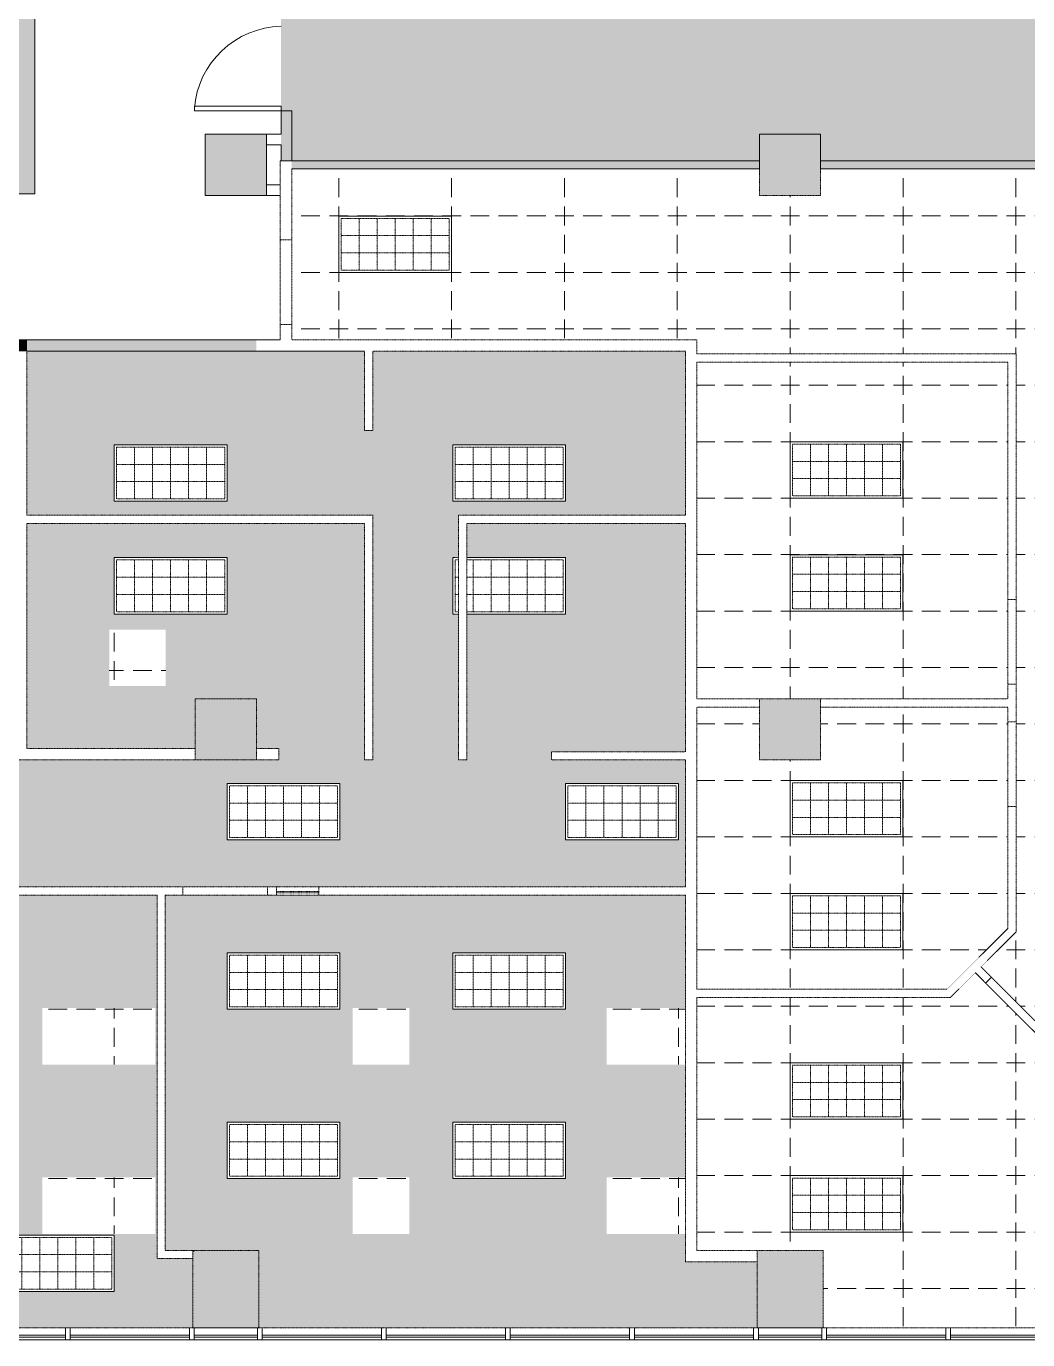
# Model space of a CAD drawing. Header units: inches. Extents: x 81 to 3169, y -541 to 533.
# Drawn here: x 1736 to 2162, y -541 to 17 of the extents above; entities that cross this region are included whole.
import ezdxf

# ---------------------------------------------------------------- set-up
doc = ezdxf.new("R2010")
doc.units = ezdxf.units.IN
doc.header["$MEASUREMENT"] = 0
for name, pattern in [('Demolished', [0.1875, 0.125, -0.0625]), ('Demolished 3_128_', [0.046875, 0.023437, -0.023437]), ('Hidden 1_16_', [0.09375, 0.0625, -0.03125])]:
    doc.linetypes.add(name, pattern=pattern)
for name, color, linetype, lineweight in [('A-CLNG', 13, 'Demolished', 9), ('A-CLNG-PATT', 13, 'Demolished', 9), ('A-DETL-GENF', 92, 'Continuous', 9), ('A-GLAZ', 151, 'Demolished', 9), ('A-GLAZ-EXST', 7, 'Continuous', 9), ('A-WALL-PATT', 111, 'Continuous', 13), ('Bb-col', 7, 'Continuous', 9), ('Bb-cor', 7, 'Continuous', 9), ('Bb-dmiz', 7, 'Continuous', 9), ('CAD background - for revit_dwg _2_', 8, 'Continuous', 9), ('E-LITE-EQPM', 33, 'Demolished', 9), ('I-WALL', 2, 'Continuous', 13), ('Mullion', 7, 'Continuous', 9)]:
    doc.layers.add(name, color=color, linetype=linetype, lineweight=lineweight)
pattern_1 = [(0, (1484.95, -280.513), (48, -24), [4, -4, 8, -4, -40]), (0, (1484.95, -280.513), (48, -24), [-20, 8, -4, 8, -4, -16]), (0, (1484.95, -280.513), (48, -24), [-44, 8, -4, 4, 0]), (270, (1484.95, -280.513), (-48, -24), [4, -4, 8, -4, -4]), (270, (1484.95, -280.513), (-48, -24), [-20, 4, 0])]
pattern_2 = [(0, (2204.45, -303.263), (48, -24), [4, -4, 8, -4, -40]), (0, (2204.45, -303.263), (48, -24), [-20, 8, -4, 8, -4, -16]), (0, (2204.45, -303.263), (48, -24), [-44, 8, -4, 4, 0]), (270, (2204.45, -303.263), (-48, -24), [4, -4, 8, -4, -4]), (270, (2204.45, -303.263), (-48, -24), [-20, 4, 0])]

# ---------------------------------------------------------------- blocks, each defined once
blk = doc.blocks.new('CAD background - for revit_dwg _2_-1679633-Reflected Ceiling Demolition Plan')
at = {"lineweight": 9}
h = blk.add_hatch(color=256, dxfattribs=at)
h.paths.add_polyline_path([(1473.5, 5), (1473.5, 38), (1445.5, 38), (1445.5, 5)], flags=0)
h.paths.add_polyline_path([(2194, 5), (2194, 33), (2166, 33), (2166, 5)], flags=0)
h.paths.add_polyline_path([(1953.5, 5), (1953.5, 38), (1925.5, 38), (1925.5, 5), (1945.81, 5)], flags=0)
h.paths.add_polyline_path([(245.5, 5), (273.5, 5), (273.5, 38), (245.5, 38)], flags=0)
h.paths.add_polyline_path([(485.5, 5), (513.5, 5), (513.5, 38), (485.5, 38)], flags=0)
h.paths.add_polyline_path([(1713.5, 5), (1713.5, 38), (1685.5, 38), (1685.5, 5), (1686.5, 5)], flags=0)
h.paths.add_polyline_path([(725.5, 5), (753.5, 5), (753.5, 38), (725.5, 38), (725.5, 20.5)], flags=0)
h.paths.add_polyline_path([(1233.5, 5), (1233.5, 38), (1205.5, 38), (1205.5, 5), (1209, 5)], flags=0)
h.paths.add_polyline_path([(993.5, 5), (993.5, 38), (965.5, 38), (965.5, 5), (979, 5)], flags=0)
h.paths.add_polyline_path([(740, 245), (755, 245), (755, 275.5), (726.5, 275.5), (726.5, 245), (730, 245)], flags=0)
h.paths.add_polyline_path([(2164, 245.5), (2194, 245.5), (2194, 273.5), (2161, 273.5), (2161, 245.5)], flags=0)
h.paths.add_polyline_path([(5, 245.5), (38, 245.5), (38, 273.5), (5, 273.5), (5, 246.5)], flags=0)
h.paths.add_polyline_path([(1945.81, 246.5), (1952.5, 246.5), (1952.5, 272.5), (1891.5, 272.5), (1891.5, 246.5), (1939.5, 246.5)], flags=0)
h.paths.add_polyline_path([(512.5, 246.5), (512.5, 272.5), (486.5, 272.5), (486.5, 246.5), (490.58, 246.5)], flags=0)
h.paths.add_polyline_path([(1446.5, 246.5), (1472.5, 246.5), (1472.5, 272.5), (1446.5, 272.5), (1446.5, 251.38)], flags=0)
h.paths.add_polyline_path([(1232.5, 246.5), (1232.5, 272.25), (1208.75, 272.25), (1208.75, 246.5), (1220, 246.5)], flags=0)
h.paths.add_polyline_path([(1699.5, 246.5), (1712.5, 246.5), (1712.5, 272.5), (1686.5, 272.5), (1686.5, 246.5)], flags=0)
h.paths.add_polyline_path([(1022, 250), (1022, 272.5), (970, 272.5), (970, 250), (1019.75, 250)], flags=0)
h.paths.add_polyline_path([(2194, 485.5), (2194, 513.5), (2161, 513.5), (2161, 485.5), (2164, 485.5)], flags=0)
h.paths.add_polyline_path([(38, 485.5), (38, 513.5), (5, 513.5), (5, 485.5)], flags=0)
h.paths.add_polyline_path([(1450.77, 486.5), (1476.77, 486.5), (1476.77, 512.5), (1450.77, 512.5), (1450.77, 509.99)], flags=0)
h.paths.add_polyline_path([(1952.5, 486.5), (1952.5, 512.5), (1926.5, 512.5), (1926.5, 486.5), (1945.81, 486.5)], flags=0)
h.paths.add_polyline_path([(1712.5, 486.5), (1712.5, 512.5), (1686.5, 512.5), (1686.5, 486.5), (1699.5, 486.5)], flags=0)
h.paths.add_polyline_path([(730, 486.5), (752.5, 486.5), (752.5, 512.5), (726.5, 512.5), (726.5, 486.5)], flags=0)
h.paths.add_polyline_path([(272.5, 486.5), (272.5, 512.5), (246.5, 512.5), (246.5, 486.5)], flags=0)
h.paths.add_polyline_path([(512.5, 486.5), (512.5, 512.5), (486.5, 512.5), (486.5, 486.5)], flags=0)
h.paths.add_polyline_path([(2161, 725.5), (2194, 725.5), (2194, 753.5), (2161, 753.5), (2161, 726.5)], flags=0)
h.paths.add_polyline_path([(5, 725.5), (38, 725.5), (38, 753.5), (5, 753.5)], flags=0)
h.paths.add_polyline_path([(726.5, 726.5), (752.5, 726.5), (752.5, 752.5), (726.5, 752.5)], flags=0)
h.paths.add_polyline_path([(1466.29, 726.5), (1476.77, 726.5), (1476.77, 752.5), (1450.77, 752.5), (1450.77, 726.5)], flags=0)
h.paths.add_polyline_path([(512.5, 726.5), (512.5, 752.5), (486.5, 752.5), (486.5, 726.5)], flags=0)
h.paths.add_polyline_path([(1926.5, 726.5), (1952.5, 726.5), (1952.5, 752.5), (1926.5, 752.5)], flags=0)
h.paths.add_polyline_path([(1712.5, 726.5), (1712.5, 752.5), (1686.5, 752.5), (1686.5, 726.5)], flags=0)
h.paths.add_polyline_path([(246.5, 726.5), (272.5, 726.5), (272.5, 752.5), (246.5, 752.5)], flags=0)
h.paths.add_polyline_path([(5, 965.5), (38, 965.5), (38, 993.5), (5, 993.5)], flags=0)
h.paths.add_polyline_path([(2194, 965.5), (2194, 993.5), (2161, 993.5), (2161, 965.5)], flags=0)
h.paths.add_polyline_path([(752.5, 966.5), (752.5, 992.5), (728.81, 992.5), (728.81, 966.5)], flags=0)
h.paths.add_polyline_path([(1206.5, 966.5), (1232.5, 966.5), (1232.5, 992.5), (1206.5, 992.5), (1206.5, 977.34)], flags=0)
h.paths.add_polyline_path([(272.5, 966.5), (272.5, 992.5), (246.5, 992.5), (246.5, 966.5)], flags=0)
h.paths.add_polyline_path([(1926.5, 966.5), (1952.5, 966.5), (1952.5, 992.5), (1926.5, 992.5), (1926.5, 988)], flags=0)
h.paths.add_polyline_path([(1446.5, 966.5), (1472.5, 966.5), (1472.5, 992.5), (1446.5, 992.5), (1446.5, 981.01)], flags=0)
h.paths.add_polyline_path([(1686.5, 966.5), (1712.5, 966.5), (1712.5, 992.5), (1686.5, 992.5), (1686.5, 988)], flags=0)
h.paths.add_polyline_path([(992.5, 966.5), (992.5, 992.5), (966.5, 992.5), (966.5, 966.5)], flags=0)
h.paths.add_polyline_path([(512.5, 966.5), (512.5, 992.5), (486.5, 992.5), (486.5, 966.5)], flags=0)
at = {"layer": 'A-GLAZ-EXST'}
for p, q in [((1340.5, 1.87), (1391.25, 1.87)), ((1340.5, 1.12), (1391.25, 1.12)), ((1393.25, 1.87), (1444, 1.87)), ((1393.25, 1.12), (1444, 1.12)), ((1446, 1.87), (1473, 1.87)), ((1446, 1.12), (1473, 1.12)), ((1475, 1.87), (1525.75, 1.87)), ((1475, 1.12), (1525.75, 1.12)), ((1527.75, 1.87), (1578.5, 1.87)), ((1527.75, 1.12), (1578.5, 1.12)), ((1580.5, 1.87), (1631.25, 1.87)), ((1580.5, 1.12), (1631.25, 1.12)), ((1633.25, 1.87), (1684, 1.87)), ((1633.25, 1.12), (1684, 1.12)), ((1686, 1.87), (1713, 1.87)), ((1686, 1.12), (1713, 1.12)), ((1715, 1.87), (1765.75, 1.87)), ((1715, 1.12), (1765.75, 1.12)), ((1767.75, 1.87), (1818.5, 1.87)), ((1767.75, 1.12), (1818.5, 1.12))]:
    blk.add_line(p, q, dxfattribs=at)
at = {"layer": 'Bb-col'}
for p, q in [((1445.5, 37.31), (1446.19, 38)), ((1473.5, 5), (1445.5, 5)), ((1713.5, 5), (1685.5, 5))]:
    blk.add_line(p, q, dxfattribs=at)
at = {"layer": 'Bb-col', "flags": 128}
blk.add_lwpolyline([(1476.77, 486.5), (1476.77, 512.5), (1450.77, 512.5), (1450.77, 486.5)], close=True, dxfattribs=at)
blk.add_lwpolyline([(1712.5, 501.25), (1712.5, 512.5), (1686.5, 512.5), (1686.5, 501.25)], dxfattribs=at)
at = {"layer": 'Bb-cor'}
for p, q in [((1473.5, 5), (1445.5, 5)), ((1713.5, 5), (1685.5, 5))]:
    blk.add_line(p, q, dxfattribs=at)
at = {"layer": 'Bb-cor', "flags": 128}
for points in [[(0, 1074.29), (0, 0), (2199, 0), (2199, 1074.29)], [(1272.34, 884.12), (1272.34, 895.12), (1378.27, 895.12), (1378.27, 487.12), (1253.34, 487.12), (1253.34, 499.12), (1280.34, 499.12), (1280.34, 491.12), (1311.34, 491.12)]]:
    blk.add_lwpolyline(points, dxfattribs=at)
at = {"layer": 'Bb-dmiz'}
for p, q in [((1472.5, 486.5), (1482.62, 486.5)), ((1476.77, 491), (1482.62, 491))]:
    blk.add_line(p, q, dxfattribs=at)
at = {"layer": 'Bb-dmiz', "flags": 128}
for points in [[(1487.5, 501.25), (1487.5, 522.42), (1483, 522.42), (1446.12, 522.42), (1446.12, 524.42), (1483, 524.42), (1483, 522.42), (1483, 512.5), (1472.5, 512.5)], [(1483, 501.25), (1483, 508), (1476.77, 508)]]:
    blk.add_lwpolyline(points, dxfattribs=at)
at = {"layer": 'Bb-dmiz'}
blk.add_arc((1483.92, 520.52), 37.91, 91.3941, 175.6172, dxfattribs=at)
at = {"layer": 'Mullion'}
for p, q in [((1391.25, 0), (1391.25, 5)), ((1393.25, 0), (1393.25, 5)), ((1444, 0), (1444, 5)), ((1446, 0), (1446, 5)), ((1473, 0), (1473, 5)), ((1475, 0), (1475, 5)), ((1525.75, 0), (1525.75, 5)), ((1527.75, 0), (1527.75, 5)), ((1578.5, 0), (1578.5, 5)), ((1578.5, 5), (1578.5, 0)), ((1580.5, 0), (1580.5, 5)), ((1580.5, 5), (1580.5, 0)), ((1631.25, 0), (1631.25, 5)), ((1633.25, 0), (1633.25, 5)), ((1684, 0), (1684, 5)), ((1686, 0), (1686, 5)), ((1713, 0), (1713, 5)), ((1715, 0), (1715, 5)), ((1765.75, 0), (1765.75, 5)), ((1767.75, 0), (1767.75, 5))]:
    blk.add_line(p, q, dxfattribs=at)
blk = doc.blocks.new('Fixed Glass - Adjustable Sill - Instance-1572744-Reflected Ceiling Demolition Plan')
at = {"layer": 'A-GLAZ', "color": 250, "linetype": 'Hidden 1_16_', "lineweight": 20}
for p, q in [((-10.5, 1.75), (-9.75, 1.75)), ((7.5, 1.75), (6.75, 1.75))]:
    blk.add_line(p, q, dxfattribs=at)
at = {"layer": 'A-GLAZ', "color": 7, "linetype": 'Demolished 3_128_'}
for p, q in [((-10.5, -0.25), (-10.5, -0.75)), ((-10.5, -0.25), (7.5, -0.25)), ((-10.5, -0.75), (7.5, -0.75)), ((7.5, -0.25), (7.5, -0.75))]:
    blk.add_line(p, q, dxfattribs=at)
blk = doc.blocks.new('Rectangular Ceiling Light - Recessed - New 2_x4_ - PARABOLIC-V2-Reflected Ceiling Demolition Plan')
at = {"layer": 'E-LITE-EQPM', "color": 7, "linetype": 'Demolished 3_128_'}
for p, q in [((-24.74, -14.34), (-24.74, 9.66)), ((-24.74, 9.66), (23.26, 9.66)), ((-23.74, -13.34), (-23.74, 8.66)), ((-23.74, 8.66), (22.26, 8.66)), ((-16.07, 8.66), (-16.07, -13.34)), ((-8.4, 8.66), (-8.4, -13.34)), ((-0.74, 8.66), (-0.74, -13.34)), ((6.93, 8.66), (6.93, -13.34)), ((14.6, 8.66), (14.6, -13.34)), ((22.26, 8.66), (22.26, -13.34)), ((23.26, 9.66), (23.26, -14.34)), ((-23.74, 1.33), (22.26, 1.33)), ((-23.74, -6.01), (22.26, -6.01)), ((23.26, -14.34), (-24.74, -14.34)), ((22.26, -13.34), (-23.74, -13.34))]:
    blk.add_line(p, q, dxfattribs=at)
blk = doc.blocks.new('Rectangular Ceiling Light - Recessed - New 2_x4_ - PARABOLIC-V3-Reflected Ceiling Demolition Plan')
at = {"layer": 'E-LITE-EQPM', "color": 7, "linetype": 'Demolished 3_128_'}
for p, q in [((-24.74, -14.34), (-24.74, 9.66)), ((-24.74, 9.66), (-22.24, 9.66)), ((-23.74, -13.34), (-23.74, 8.66)), ((-23.74, 8.66), (-22.24, 8.66)), ((-18.74, 9.66), (23.26, 9.66)), ((-18.74, 8.66), (22.26, 8.66)), ((-16.07, 8.66), (-16.07, -13.34)), ((-8.4, 8.66), (-8.4, -13.34)), ((-0.74, 8.66), (-0.74, -13.34)), ((6.93, 8.66), (6.93, -13.34)), ((14.6, 8.66), (14.6, -13.34)), ((22.26, 8.66), (22.26, -13.34)), ((23.26, 9.66), (23.26, -14.34)), ((-23.74, 1.33), (-22.24, 1.33)), ((-18.74, 1.33), (22.26, 1.33)), ((-23.74, -6.01), (-22.24, -6.01)), ((-18.74, -6.01), (22.26, -6.01)), ((-22.24, -14.34), (-24.74, -14.34)), ((-22.24, -13.34), (-23.74, -13.34)), ((22.26, -13.34), (-18.74, -13.34)), ((23.26, -14.34), (-18.74, -14.34))]:
    blk.add_line(p, q, dxfattribs=at)

msp = doc.modelspace()

# ---------------------------------------------------------------- hatches: boundary and pattern name
at = {"layer": 'A-CLNG-PATT', "linetype": 'Demolished 3_128_', "lineweight": 13}
h = msp.add_hatch(dxfattribs=at)
h.set_pattern_fill('FP_2', color=253, style=0, pattern_type=2)
h.set_pattern_definition(pattern_2)
h.paths.add_polyline_path([(2348.45, -536.01), (2418.7, -536.01), (2418.7, -521.01), (2395.45, -521.01), (2395.45, -388.51), (2289.95, -388.51), (2289.95, -503.01), (2314.45, -503.01), (2314.45, -536.01)], flags=0)
h.paths.add_polyline_path([(2164.59, -536.01), (2178.7, -536.01), (2178.7, -424.46), (2139.21, -384.97), (2128.67, -395.51), (2020.82, -395.51), (2020.82, -503.01), (2074.45, -503.01), (2074.45, -536.01)], flags=0)
h.paths.add_polyline_path([(2526.95, -536.01), (2526.95, -508.01), (2554.95, -508.01), (2554.95, -295.51), (2521.95, -295.51), (2521.95, -283.23), (2398.95, -283.23), (2398.95, -517.51), (2422.2, -517.51), (2422.2, -536.01), (2492.45, -536.01)], flags=0)
h.paths.add_polyline_path([(2182.2, -536.01), (2286.45, -536.01), (2286.45, -388.51), (2219.59, -388.51), (2182.2, -425.91), (2182.2, -503.01)], flags=0)
h.paths.add_polyline_path([(2114.39, -496.01), (2114.39, -472.01), (2138.39, -472.01), (2138.39, -496.01)], flags=0)
h.paths.add_polyline_path([(2300.45, -495.26), (2300.45, -471.26), (2348.45, -471.26), (2348.45, -495.26), (2306.76, -495.26)], flags=0)
h.paths.add_polyline_path([(2252.45, -495.26), (2204.45, -495.26), (2204.45, -471.26), (2252.45, -471.26), (2252.45, -472.01)], flags=0)
h.paths.add_polyline_path([(2108.45, -495.26), (2060.45, -495.26), (2060.45, -471.26), (2108.45, -471.26), (2108.45, -472.01)], flags=0)
h.paths.add_polyline_path([(2448.92, -471.26), (2444.45, -471.26), (2444.45, -447.26), (2492.45, -447.26), (2492.45, -471.26)], flags=0)
h.paths.add_polyline_path([(2348.45, -447.26), (2300.45, -447.26), (2300.45, -423.26), (2330.32, -423.26), (2330.32, -400.01), (2354.32, -400.01), (2354.32, -424.01), (2348.45, -424.01), (2348.45, -425.63)], flags=0)
h.paths.add_polyline_path([(2246.32, -447.26), (2204.45, -447.26), (2204.45, -423.26), (2222.32, -423.26), (2222.32, -400.01), (2246.32, -400.01), (2246.32, -423.26), (2252.45, -423.26), (2252.45, -447.26)], flags=0)
h.paths.add_polyline_path([(2108.45, -447.26), (2060.45, -447.26), (2060.45, -423.26), (2108.45, -423.26), (2108.45, -424.01)], flags=0)
h.paths.add_polyline_path([(2138.39, -424.01), (2114.39, -424.01), (2114.39, -400.01), (2138.39, -400.01), (2138.39, -423.26)], flags=0)
h.paths.add_polyline_path([(2181.17, -421.98), (2218.14, -385.01), (2395.45, -385.01), (2395.45, -43.26), (2313.45, -43.26), (2313.45, -54.51), (2287.45, -54.51), (2287.45, -43.26), (2073.45, -43.26), (2073.45, -54.51), (2047.45, -54.51), (2047.45, -43.26), (1848.45, -43.26), (1848.45, -115.89), (2020.82, -115.89), (2020.82, -121.89), (2156.57, -121.89), (2156.57, -367.61), (2141.69, -382.5), (2180.45, -421.26)], flags=0)
h.paths.add_polyline_path([(2492.45, -399.26), (2444.45, -399.26), (2444.45, -375.26), (2492.45, -375.26)], flags=0)
h.paths.add_polyline_path([(2127.22, -392.01), (2153.07, -366.16), (2153.07, -272.01), (2073.45, -272.01), (2073.45, -294.51), (2047.45, -294.51), (2047.45, -272.01), (2020.82, -272.01), (2020.82, -392.01), (2123.72, -392.01)], flags=0)
h.paths.add_polyline_path([(2252.45, -375.26), (2252.45, -351.26), (2300.45, -351.26), (2300.45, -375.26), (2256.82, -375.26)], flags=0)
h.paths.add_polyline_path([(2084.3, -375.26), (2060.45, -375.26), (2060.45, -351.26), (2108.45, -351.26), (2108.45, -375.26)], flags=0)
h.paths.add_polyline_path([(2204.45, -351.26), (2180.45, -351.26), (2180.45, -303.26), (2204.45, -303.26), (2204.45, -313.17)], flags=0)
h.paths.add_polyline_path([(2354.32, -337.89), (2353.7, -337.89), (2353.7, -327.26), (2348.45, -327.26), (2348.45, -279.26), (2372.45, -279.26), (2372.45, -313.89), (2377.7, -313.89), (2377.7, -337.89)], flags=0)
h.paths.add_polyline_path([(2300.45, -327.26), (2252.45, -327.26), (2252.45, -303.26), (2300.45, -303.26), (2300.45, -313.17)], flags=0)
h.paths.add_polyline_path([(2492.45, -327.26), (2444.45, -327.26), (2444.45, -303.26), (2492.45, -303.26), (2492.45, -313.17)], flags=0)
h.paths.add_polyline_path([(2060.45, -327.26), (2060.45, -303.26), (2108.45, -303.26), (2108.45, -327.26)], flags=0)
h.paths.add_polyline_path([(2300.45, -294.51), (2252.45, -294.51), (2252.45, -268.51), (2313.45, -268.51), (2313.45, -294.51), (2306.76, -294.51)], flags=0)
h.paths.add_polyline_path([(2468.92, -279.73), (2521.95, -279.73), (2521.95, -267.51), (2554.95, -267.51), (2554.95, -163.23), (2398.95, -163.23), (2398.95, -279.73), (2448.92, -279.73)], flags=0)
h.paths.add_polyline_path([(2047.45, -268.51), (2153.07, -268.51), (2153.07, -125.39), (2020.82, -125.39), (2020.82, -268.51), (2043.57, -268.51)], flags=0)
h.paths.add_polyline_path([(2448.92, -255.26), (2444.45, -255.26), (2444.45, -231.26), (2492.45, -231.26), (2492.45, -255.26)], flags=0)
h.paths.add_polyline_path([(2372.45, -231.26), (2348.45, -231.26), (2348.45, -183.26), (2372.45, -183.26)], flags=0)
h.paths.add_polyline_path([(2108.45, -231.26), (2060.45, -231.26), (2060.45, -207.26), (2108.45, -207.26), (2108.45, -226.26)], flags=0)
h.paths.add_polyline_path([(2204.45, -231.26), (2180.45, -231.26), (2180.45, -183.26), (2204.45, -183.26), (2204.45, -207.26)], flags=0)
h.paths.add_polyline_path([(2252.45, -207.26), (2252.45, -183.26), (2300.45, -183.26), (2300.45, -207.26), (2287.45, -207.26)], flags=0)
h.paths.add_polyline_path([(2492.45, -207.26), (2444.45, -207.26), (2444.45, -183.26), (2492.45, -183.26)], flags=0)
h.paths.add_polyline_path([(2108.45, -183.26), (2060.45, -183.26), (2060.45, -159.26), (2108.45, -159.26), (2108.45, -172.1)], flags=0)
h.paths.add_polyline_path([(2521.95, -77.5), (2524.95, -77.5), (2524.95, -125.5), (2500.95, -125.5), (2500.95, -77.5)], flags=0)
h.paths.add_polyline_path([(2428.95, -159.73), (2554.95, -159.73), (2554.95, -55.51), (2521.95, -55.51), (2521.95, -43.26), (2398.95, -43.26), (2398.95, -159.73), (2401.83, -159.73)], flags=0)
h.paths.add_polyline_path([(2448.92, -135.26), (2444.45, -135.26), (2444.45, -125.5), (2428.95, -125.5), (2428.95, -77.5), (2444.45, -77.5), (2444.45, -63.26), (2492.45, -63.26), (2492.45, -87.26), (2452.95, -87.26), (2452.95, -111.26), (2492.45, -111.26), (2492.45, -135.26)], flags=0)
h.paths.add_polyline_path([(1882.95, -87.26), (1868.45, -87.26), (1868.45, -63.26), (1916.45, -63.26), (1916.45, -87.26)], flags=0)
h = msp.add_hatch(dxfattribs=at)
h.set_pattern_fill('FP_1', color=253, style=0, pattern_type=2)
h.set_pattern_definition(pattern_1)
h.paths.add_polyline_path([(2046.45, -536.01), (2046.45, -507.89), (2015.95, -507.89), (2015.95, -496.01), (1982.39, -496.01), (1982.39, -472.01), (2015.95, -472.01), (2015.95, -424.01), (1982.39, -424.01), (1982.39, -400.01), (2015.95, -400.01), (2015.95, -352.01), (1794.7, -352.01), (1794.7, -503.01), (1834.45, -503.01), (1834.45, -536.01), (2022.43, -536.01)], flags=0)
h.paths.add_polyline_path([(1794.7, -536.01), (1806.45, -536.01), (1806.45, -506.51), (1791.2, -506.51), (1791.2, -352.01), (1569.95, -352.01), (1569.95, -503.01), (1594.45, -503.01), (1594.45, -536.01), (1791.2, -536.01)], flags=0)
h.paths.add_polyline_path([(1566.45, -536.01), (1566.45, -352.01), (1342.2, -352.01), (1342.2, -503.01), (1354.45, -503.01), (1354.45, -536.01), (1453.77, -536.01)], flags=0)
h.paths.add_polyline_path([(1027.28, -536.01), (1086.45, -536.01), (1086.45, -503.01), (1098.7, -503.01), (1098.7, -416.01), (982.2, -416.01), (982.2, -536.01), (1004.95, -536.01)], flags=0)
h.paths.add_polyline_path([(1326.45, -536.01), (1326.45, -503.01), (1338.7, -503.01), (1338.7, -416.01), (1296.82, -416.01), (1296.82, -424.01), (1272.82, -424.01), (1272.82, -416.01), (1224.82, -416.01), (1224.82, -424.01), (1222.2, -424.01), (1222.2, -472.01), (1224.82, -472.01), (1224.82, -496.01), (1222.2, -496.01), (1222.2, -536.01), (1311.61, -536.01)], flags=0)
h.paths.add_polyline_path([(1148.95, -536.01), (1218.7, -536.01), (1218.7, -496.01), (1200.82, -496.01), (1200.82, -472.01), (1218.7, -472.01), (1218.7, -424.01), (1200.82, -424.01), (1200.82, -416.01), (1102.2, -416.01), (1102.2, -503.01), (1114.45, -503.01), (1114.45, -536.01)], flags=0)
h.paths.add_polyline_path([(1244.95, -520.51), (1244.95, -496.51), (1292.95, -496.51), (1292.95, -520.51)], flags=0)
h.paths.add_polyline_path([(1148.95, -520.51), (1148.95, -496.51), (1196.95, -496.51), (1196.95, -520.51), (1169.44, -520.51)], flags=0)
h.paths.add_polyline_path([(1436.95, -520.51), (1388.95, -520.51), (1388.95, -496.51), (1436.95, -496.51), (1436.95, -503.01)], flags=0)
h.paths.add_polyline_path([(1484.95, -520.51), (1484.95, -496.51), (1532.95, -496.51), (1532.95, -520.51)], flags=0)
h.paths.add_polyline_path([(1676.95, -520.51), (1628.95, -520.51), (1628.95, -496.51), (1676.95, -496.51), (1676.95, -511.38)], flags=0)
h.paths.add_polyline_path([(1724.95, -520.51), (1724.95, -496.51), (1772.95, -496.51), (1772.95, -520.51), (1738.1, -520.51)], flags=0)
h.paths.add_polyline_path([(1027.28, -520.51), (1004.95, -520.51), (1004.95, -496.51), (1052.95, -496.51), (1052.95, -520.51)], flags=0)
h.paths.add_polyline_path([(1550.7, -496.01), (1502.7, -496.01), (1502.7, -472.01), (1550.7, -472.01)], flags=0)
h.paths.add_polyline_path([(1772.95, -496.01), (1742.45, -496.01), (1742.45, -472.01), (1790.45, -472.01), (1790.45, -496.01)], flags=0)
h.paths.add_polyline_path([(1272.82, -496.01), (1272.82, -472.51), (1244.95, -472.51), (1244.95, -448.51), (1292.95, -448.51), (1292.95, -472.01), (1296.82, -472.01), (1296.82, -496.01), (1292.95, -496.01)], flags=0)
h.paths.add_polyline_path([(1898.45, -496.01), (1874.45, -496.01), (1874.45, -472.01), (1898.45, -472.01), (1898.45, -472.51)], flags=0)
h.paths.add_polyline_path([(1637.42, -496.01), (1634.57, -496.01), (1634.57, -472.01), (1658.57, -472.01), (1658.57, -496.01)], flags=0)
h.paths.add_polyline_path([(1834.45, -472.51), (1820.95, -472.51), (1820.95, -448.51), (1868.95, -448.51), (1868.95, -472.51)], flags=0)
h.paths.add_polyline_path([(1944.75, -472.51), (1916.95, -472.51), (1916.95, -448.51), (1964.95, -448.51), (1964.95, -472.51)], flags=0)
h.paths.add_polyline_path([(1052.95, -472.51), (1004.95, -472.51), (1004.95, -448.51), (1052.95, -448.51), (1052.95, -454.25)], flags=0)
h.paths.add_polyline_path([(1169.44, -472.51), (1148.95, -472.51), (1148.95, -448.51), (1196.95, -448.51), (1196.95, -472.51)], flags=0)
h.paths.add_polyline_path([(1484.95, -424.51), (1388.95, -424.51), (1388.95, -400.51), (1484.95, -400.51), (1484.95, -424.01)], flags=0)
h.paths.add_polyline_path([(1724.95, -424.51), (1628.95, -424.51), (1628.95, -400.51), (1724.95, -400.51), (1724.95, -424.01)], flags=0)
h.paths.add_polyline_path([(1532.95, -424.01), (1502.7, -424.01), (1502.7, -400.01), (1550.7, -400.01), (1550.7, -424.01)], flags=0)
h.paths.add_polyline_path([(1790.45, -424.01), (1742.45, -424.01), (1742.45, -400.01), (1790.45, -400.01), (1790.45, -400.51)], flags=0)
h.paths.add_polyline_path([(1874.45, -424.01), (1874.45, -400.01), (1898.45, -400.01), (1898.45, -424.01), (1880.26, -424.01)], flags=0)
h.paths.add_polyline_path([(1338.7, -412.51), (1338.7, -348.51), (2015.95, -348.51), (2015.95, -294.51), (1958.95, -294.51), (1958.95, -291.01), (2015.95, -291.01), (2015.95, -194.01), (1922.95, -194.01), (1922.95, -208.51), (1964.95, -208.51), (1964.95, -232.51), (1922.95, -232.51), (1922.95, -294.51), (1919.45, -294.51), (1919.45, -232.51), (1916.95, -232.51), (1916.95, -208.51), (1919.45, -208.51), (1919.45, -190.51), (2015.95, -190.51), (2015.95, -120.76), (1882.95, -120.76), (1882.95, -154.51), (1879.45, -154.51), (1879.45, -120.76), (1735.82, -120.76), (1735.82, -190.51), (1882.95, -190.51), (1882.95, -294.51), (1879.45, -294.51), (1879.45, -194.01), (1735.82, -194.01), (1735.82, -289.64), (1807.45, -289.64), (1807.45, -268.51), (1833.45, -268.51), (1833.45, -289.64), (1842.95, -289.64), (1842.95, -294.51), (1730.95, -294.51), (1730.94, -156.76), (1705.39, -156.76), (1705.39, -172.39), (1681.39, -172.39), (1681.39, -156.76), (1671.95, -156.76), (1671.95, -294.51), (1228.95, -294.51), (1228.95, -153.26), (1155.2, -153.26), (1155.2, -117.26), (1090.95, -117.26), (1090.95, -265.51), (1115.95, -265.51), (1115.95, -296.01), (1090.95, -296.01), (1090.95, -361.01), (1221.45, -361.01), (1221.45, -364.51), (1087.45, -364.51), (1087.45, -234.76), (982.2, -234.76), (982.2, -412.51), (1200.82, -412.51), (1200.82, -400.51), (1196.95, -400.51), (1196.95, -376.51), (1244.95, -376.51), (1244.95, -400.51), (1224.82, -400.51), (1224.82, -412.51), (1272.82, -412.51), (1272.82, -400.01), (1296.82, -400.01), (1296.82, -412.51), (1332.45, -412.51)], flags=0)
h.paths.add_polyline_path([(1964.95, -400.51), (1916.95, -400.51), (1916.95, -376.51), (1964.95, -376.51), (1964.95, -400.01)], flags=0)
h.paths.add_polyline_path([(1860.01, -400.51), (1820.95, -400.51), (1820.95, -376.51), (1868.95, -376.51), (1868.95, -400.51)], flags=0)
h.paths.add_polyline_path([(1090.95, -400.51), (1052.95, -400.51), (1052.95, -376.51), (1100.95, -376.51), (1100.95, -400.51), (1098.36, -400.51)], flags=0)
h.paths.add_polyline_path([(1027.28, -376.51), (1004.95, -376.51), (1004.95, -328.51), (1023.32, -328.51), (1023.32, -307.64), (1047.32, -307.64), (1047.32, -331.64), (1028.95, -331.64), (1028.95, -376.51)], flags=0)
h.paths.add_polyline_path([(1244.95, -328.51), (1244.95, -304.51), (1292.95, -304.51), (1292.95, -328.51)], flags=0)
h.paths.add_polyline_path([(1388.95, -328.51), (1388.95, -304.51), (1436.95, -304.51), (1436.95, -328.51)], flags=0)
h.paths.add_polyline_path([(1566.45, -328.51), (1532.95, -328.51), (1532.95, -304.51), (1580.95, -304.51), (1580.95, -328.51), (1569.95, -328.51)], flags=0)
h.paths.add_polyline_path([(1842.01, -328.51), (1820.95, -328.51), (1820.95, -304.51), (1868.95, -304.51), (1868.95, -328.51), (1860.01, -328.51)], flags=0)
h.paths.add_polyline_path([(1676.95, -328.51), (1676.95, -304.51), (1724.95, -304.51), (1724.95, -328.51)], flags=0)
h.paths.add_polyline_path([(2012.95, -328.51), (1964.95, -328.51), (1964.95, -304.51), (2012.95, -304.51), (2012.95, -313.17)], flags=0)
h.paths.add_polyline_path([(1004.95, -304.51), (1004.95, -256.51), (1028.95, -256.51), (1028.95, -259.64), (1047.32, -259.64), (1047.32, -283.64), (1028.95, -283.64), (1028.95, -304.51), (1023.32, -304.51)], flags=0)
h.paths.add_polyline_path([(1307.2, -291.01), (1327.45, -291.01), (1327.45, -268.01), (1232.45, -268.01), (1232.45, -291.01), (1292.95, -291.01)], flags=0)
h.paths.add_polyline_path([(1436.45, -291.01), (1436.45, -120.76), (1256.01, -120.76), (1256.01, -121.45), (1232.45, -121.45), (1232.45, -264.51), (1386.45, -264.51), (1386.45, -291.01), (1416.7, -291.01)], flags=0)
h.paths.add_polyline_path([(1532.95, -291.01), (1566.2, -291.01), (1566.2, -265.26), (1596.95, -265.26), (1596.95, -291.01), (1667.07, -291.01), (1667.07, -120.76), (1439.95, -120.76), (1439.95, -291.01), (1524.85, -291.01)], flags=0)
h.paths.add_polyline_path([(1382.95, -268.51), (1382.95, -268.01), (1330.95, -268.01), (1330.95, -268.51), (1382.45, -268.51)], flags=0)
h.paths.add_polyline_path([(1770.89, -263.15), (1770.89, -239.15), (1794.89, -239.15), (1794.89, -263.15)], flags=0)
h.paths.add_polyline_path([(1772.95, -232.51), (1772.95, -208.51), (1820.95, -208.51), (1820.95, -232.51), (1792.04, -232.51)], flags=0)
h.paths.add_polyline_path([(1532.95, -232.51), (1484.95, -232.51), (1484.95, -208.51), (1532.95, -208.51)], flags=0)
h.paths.add_polyline_path([(1628.95, -232.51), (1580.95, -232.51), (1580.95, -208.51), (1628.95, -208.51)], flags=0)
h.paths.add_polyline_path([(1676.95, -232.51), (1676.95, -208.51), (1724.95, -208.51), (1724.95, -232.51)], flags=0)
h.paths.add_polyline_path([(1388.95, -208.51), (1292.95, -208.51), (1292.95, -184.51), (1388.95, -184.51)], flags=0)
h.paths.add_polyline_path([(1916.95, -184.51), (1916.95, -160.51), (1964.95, -160.51), (1964.95, -184.51), (1919.45, -184.51)], flags=0)
h.paths.add_polyline_path([(1820.95, -184.51), (1772.95, -184.51), (1772.95, -160.51), (1820.95, -160.51), (1820.95, -172.1)], flags=0)
h.paths.add_polyline_path([(1628.95, -184.51), (1580.95, -184.51), (1580.95, -160.51), (1628.95, -160.51), (1628.95, -172.39)], flags=0)
h.paths.add_polyline_path([(1532.95, -184.51), (1484.95, -184.51), (1484.95, -160.51), (1532.95, -160.51), (1532.95, -172.1)], flags=0)
h.paths.add_polyline_path([(1130.95, -113.76), (1146.7, -113.76), (1146.7, -54.51), (1090.95, -54.51), (1090.95, -113.76), (1115.95, -113.76)], flags=0)
h = msp.add_hatch(dxfattribs=at)
h.set_pattern_fill('FP_1', color=253, style=0, pattern_type=2)
h.set_pattern_definition(pattern_1)
h.paths.add_polyline_path([(1772.95, -263.15), (1794.89, -263.15), (1794.89, -239.15), (1770.89, -239.15), (1770.89, -263.15)], flags=0)
h = msp.add_hatch(dxfattribs=at)
h.set_pattern_fill('FP_1', color=253, style=0, pattern_type=2)
h.set_pattern_definition(pattern_1)
h.paths.add_polyline_path([(1790.45, -424.01), (1790.45, -400.01), (1742.45, -400.01), (1742.45, -424.01), (1759.3, -424.01)], flags=0)
h = msp.add_hatch(dxfattribs=at)
h.set_pattern_fill('FP_1', color=253, style=0, pattern_type=2)
h.set_pattern_definition(pattern_1)
h.paths.add_polyline_path([(1898.45, -424.01), (1898.45, -400.01), (1874.45, -400.01), (1874.45, -424.01), (1880.26, -424.01)], flags=0)
h = msp.add_hatch(dxfattribs=at)
h.set_pattern_fill('FP_1', color=253, style=0, pattern_type=2)
h.set_pattern_definition(pattern_1)
h.paths.add_polyline_path([(2015.95, -424.01), (2015.95, -400.01), (1982.39, -400.01), (1982.39, -424.01)], flags=0)
h = msp.add_hatch(dxfattribs=at)
h.set_pattern_fill('FP_2', color=253, style=0, pattern_type=2)
h.set_pattern_definition(pattern_2)
h.paths.add_polyline_path([(2138.39, -424.01), (2138.39, -400.01), (2114.39, -400.01), (2114.39, -424.01), (2127.22, -424.01)], flags=0)
h = msp.add_hatch(dxfattribs=at)
h.set_pattern_fill('FP_1', color=253, style=0, pattern_type=2)
h.set_pattern_definition(pattern_1)
h.paths.add_polyline_path([(1790.45, -496.01), (1790.45, -472.01), (1742.45, -472.01), (1742.45, -496.01)], flags=0)
h = msp.add_hatch(dxfattribs=at)
h.set_pattern_fill('FP_1', color=253, style=0, pattern_type=2)
h.set_pattern_definition(pattern_1)
h.paths.add_polyline_path([(1874.45, -496.01), (1898.45, -496.01), (1898.45, -472.01), (1874.45, -472.01), (1874.45, -472.51)], flags=0)
h = msp.add_hatch(dxfattribs=at)
h.set_pattern_fill('FP_1', color=253, style=0, pattern_type=2)
h.set_pattern_definition(pattern_1)
h.paths.add_polyline_path([(2003.07, -496.01), (2015.95, -496.01), (2015.95, -472.01), (1982.39, -472.01), (1982.39, -496.01)], flags=0)
h = msp.add_hatch(dxfattribs=at)
h.set_pattern_fill('FP_2', color=253, style=0, pattern_type=2)
h.set_pattern_definition(pattern_2)
h.paths.add_polyline_path([(2114.39, -496.01), (2138.39, -496.01), (2138.39, -472.01), (2114.39, -472.01), (2114.39, -495.26)], flags=0)
at = {"layer": 'A-DETL-GENF'}
h = msp.add_hatch(color=9, dxfattribs=at)
h.paths.add_polyline_path([(365.95, -536.01), (606.45, -536.01), (606.45, -503.01), (634.45, -503.01), (634.45, -536.01), (846.45, -536.01), (846.45, -503.01), (874.45, -503.01), (874.45, -536.01), (978.7, -536.01), (978.7, -231.26), (1087.45, -231.26), (1087.45, -28.51), (1113.45, -28.51), (1113.45, -51.01), (1152.26, -51.01), (1152.26, -7.01), (1156.26, -7.01), (1156.26, 64.99), (1152.26, 64.99), (1152.26, 211.8), (1156.26, 211.8), (1156.26, 247.8), (1152.26, 247.8), (1152.26, 349.8), (1156.26, 349.8), (1156.26, 354.11), (905.76, 354.11), (905.76, 415.99), (1029.76, 415.99), (1029.76, 449.99), (1089.76, 449.99), (1089.76, 451.49), (1113.45, 451.49), (1113.45, 425.49), (1089.76, 425.49), (1089.76, 415.99), (1156.26, 415.99), (1156.26, 455.99), (1242.26, 455.99), (1242.26, 415.99), (1746.72, 415.99), (1746.72, 425.49), (1807.45, 425.49), (1807.45, 451.49), (1833.45, 451.49), (1833.45, 425.49), (1836.72, 425.49), (1836.72, 446.99), (1896.72, 446.99), (1896.72, 320.99), (1811.72, 320.99), (1811.72, 211.49), (1837.72, 211.49), (1837.72, 185.49), (1811.72, 185.49), (1811.72, 39.49), (1843.95, 39.49), (1843.95, -39.76), (2047.45, -39.76), (2047.45, -28.51), (2073.45, -28.51), (2073.45, -39.76), (2287.45, -39.76), (2287.45, -28.51), (2313.45, -28.51), (2313.45, -39.76), (2521.95, -39.76), (2521.95, -27.51), (2554.95, -27.51), (2554.95, 184.49), (2521.95, 184.49), (2521.95, 212.49), (2554.95, 212.49), (2554.95, 424.49), (2521.95, 424.49), (2521.95, 452.49), (2554.95, 452.49), (2554.95, 533.28), (365.95, 533.28), (365.95, 452.49), (398.95, 452.49), (398.95, 424.49), (365.95, 424.49), (365.95, 212.49), (398.95, 212.49), (398.95, 184.49), (365.95, 184.49), (365.95, -27.51), (398.95, -27.51), (398.95, -55.51), (365.95, -55.51), (365.95, -267.51), (398.95, -267.51), (398.95, -295.51), (365.95, -295.51), (365.95, -503.01)], flags=0)
h.paths.add_polyline_path([(847.45, -294.51), (847.45, -268.51), (873.45, -268.51), (873.45, -294.51), (851.52, -294.51)], flags=0)
h.paths.add_polyline_path([(847.45, -54.51), (847.45, -28.51), (873.45, -28.51), (873.45, -54.51)], flags=0)
h.paths.add_polyline_path([(633.45, -54.51), (607.45, -54.51), (607.45, -28.51), (633.45, -28.51)], flags=0)
h.paths.add_polyline_path([(1739.22, -53.89), (1739.22, 354.11), (1633.29, 354.11), (1633.29, 343.11), (1698.35, 343.11), (1698.35, 302.05), (1572.29, 302.05), (1572.29, 354.11), (1256.29, 354.11), (1256.29, -53.89), (1560.29, -53.89), (1560.29, -41.89), (1532.53, -41.89), (1532.53, 8.11), (1672.29, 8.11), (1672.29, -49.89), (1641.29, -49.89), (1641.29, -41.89), (1614.29, -41.89), (1614.29, -53.89), (1738.1, -53.89)], flags=0)
h.paths.add_polyline_path([(1113.45, 185.49), (1087.45, 185.49), (1087.45, 211.49), (1113.45, 211.49)], flags=0)
h.paths.add_polyline_path([(2287.45, 185.49), (2287.45, 211.49), (2313.45, 211.49), (2313.45, 185.49)], flags=0)
h.paths.add_polyline_path([(847.45, 185.49), (847.45, 211.49), (873.45, 211.49), (873.45, 185.49)], flags=0)
h.paths.add_polyline_path([(633.45, 185.49), (607.45, 185.49), (607.45, 211.49), (633.45, 211.49)], flags=0)
h.paths.add_polyline_path([(2047.45, 185.49), (2047.45, 211.49), (2073.45, 211.49), (2073.45, 185.49)], flags=0)
h.paths.add_polyline_path([(1327.45, 425.49), (1327.45, 451.49), (1353.45, 451.49), (1353.45, 425.49)], flags=0)
h.paths.add_polyline_path([(2073.45, 425.49), (2047.45, 425.49), (2047.45, 451.49), (2073.45, 451.49), (2073.45, 446.99)], flags=0)
h.paths.add_polyline_path([(2313.45, 425.49), (2287.45, 425.49), (2287.45, 451.49), (2313.45, 451.49), (2313.45, 446.99)], flags=0)
h.paths.add_polyline_path([(1567.45, 425.49), (1567.45, 451.49), (1593.45, 451.49), (1593.45, 425.49), (1572.29, 425.49)], flags=0)
h.paths.add_polyline_path([(873.45, 425.49), (847.45, 425.49), (847.45, 451.49), (873.45, 451.49), (873.45, 446.93)], flags=0)
h.paths.add_polyline_path([(633.45, 425.49), (607.45, 425.49), (607.45, 451.49), (633.45, 451.49)], flags=0)
at = {"layer": 'A-WALL-PATT'}
for points in [[(2015.95, -43.26), (2047.45, -43.26), (2047.45, -39.76), (1848.45, -39.76), (1848.45, -43.26), (1916.45, -43.26)], [(2164.59, -43.26), (2287.45, -43.26), (2287.45, -39.76), (2073.45, -39.76), (2073.45, -43.26)], [(1730.95, -120.76), (1735.82, -120.76), (1735.82, -115.89), (1730.95, -115.89), (1730.95, -119.69)], [(1833.45, -120.76), (1833.45, -115.89), (1735.82, -115.89), (1735.82, -120.76), (1811.72, -120.76)]]:
    msp.add_hatch(color=8, dxfattribs=at).paths.add_polyline_path(points, flags=0)

# ---------------------------------------------------------------- linework, layer by layer
at = {"layer": 'A-CLNG', "color": 7, "linetype": 'Demolished 3_128_'}
for p, q in [((2047.45, -43.26), (2047.45, -54.51)), ((2073.45, -54.51), (2073.45, -43.26)), ((2047.45, -54.51), (2073.45, -54.51)), ((1916.45, -63.26), (1868.45, -63.26)), ((1868.45, -63.26), (1868.45, -87.26)), ((1916.45, -87.26), (1916.45, -63.26)), ((1868.45, -87.26), (1916.45, -87.26)), ((1820.95, -160.51), (1772.95, -160.51)), ((1772.95, -160.51), (1772.95, -184.51)), ((1820.95, -184.51), (1820.95, -160.51)), ((1964.95, -160.51), (1916.95, -160.51)), ((1916.95, -160.51), (1916.95, -184.51)), ((1964.95, -184.51), (1964.95, -160.51)), ((2108.45, -159.26), (2060.45, -159.26)), ((2060.45, -159.26), (2060.45, -183.26)), ((2108.45, -183.26), (2108.45, -159.26)), ((2060.45, -183.26), (2108.45, -183.26)), ((1772.95, -184.51), (1820.95, -184.51)), ((1916.95, -184.51), (1964.95, -184.51)), ((1820.95, -208.51), (1772.95, -208.51)), ((1772.95, -208.51), (1772.95, -232.51)), ((1820.95, -232.51), (1820.95, -208.51)), ((1919.45, -208.51), (1916.95, -208.51)), ((1916.95, -208.51), (1916.95, -232.51)), ((1964.95, -208.51), (1922.95, -208.51)), ((1964.95, -232.51), (1964.95, -208.51)), ((2108.45, -207.26), (2060.45, -207.26)), ((2060.45, -207.26), (2060.45, -231.26)), ((2108.45, -231.26), (2108.45, -207.26)), ((1772.95, -232.51), (1820.95, -232.51)), ((1916.95, -232.51), (1919.45, -232.51)), ((1922.95, -232.51), (1964.95, -232.51)), ((2060.45, -231.26), (2108.45, -231.26)), ((1833.45, -268.51), (1807.45, -268.51)), ((1807.45, -268.51), (1807.45, -289.64)), ((1833.45, -289.64), (1833.45, -268.51)), ((2073.45, -268.51), (2047.45, -268.51)), ((2047.45, -272.01), (2047.45, -294.51)), ((2073.45, -294.51), (2073.45, -272.01)), ((1807.45, -294.51), (1833.45, -294.51)), ((2047.45, -294.51), (2073.45, -294.51)), ((1868.95, -304.51), (1820.95, -304.51)), ((1820.95, -304.51), (1820.95, -328.51)), ((1868.95, -328.51), (1868.95, -304.51)), ((2012.95, -304.51), (1964.95, -304.51)), ((1964.95, -304.51), (1964.95, -328.51)), ((2012.95, -328.51), (2012.95, -304.51)), ((2108.45, -303.26), (2060.45, -303.26)), ((2060.45, -303.26), (2060.45, -327.26)), ((2108.45, -327.26), (2108.45, -303.26)), ((1820.95, -328.51), (1868.95, -328.51)), ((1964.95, -328.51), (2012.95, -328.51)), ((2060.45, -327.26), (2108.45, -327.26)), ((2108.45, -351.26), (2060.45, -351.26)), ((2060.45, -351.26), (2060.45, -375.26)), ((2108.45, -375.26), (2108.45, -351.26)), ((1868.95, -376.51), (1820.95, -376.51)), ((1820.95, -376.51), (1820.95, -400.51)), ((1868.95, -400.51), (1868.95, -376.51)), ((1964.95, -376.51), (1916.95, -376.51)), ((1916.95, -376.51), (1916.95, -400.51)), ((1964.95, -400.51), (1964.95, -376.51)), ((2060.45, -375.26), (2108.45, -375.26)), ((1820.95, -400.51), (1868.95, -400.51)), ((1916.95, -400.51), (1964.95, -400.51)), ((2108.45, -423.26), (2060.45, -423.26)), ((2060.45, -423.26), (2060.45, -447.26)), ((2108.45, -447.26), (2108.45, -423.26)), ((1868.95, -448.51), (1820.95, -448.51)), ((1820.95, -448.51), (1820.95, -472.51)), ((1868.95, -472.51), (1868.95, -448.51)), ((1964.95, -448.51), (1916.95, -448.51)), ((1916.95, -448.51), (1916.95, -472.51)), ((1964.95, -472.51), (1964.95, -448.51)), ((2060.45, -447.26), (2108.45, -447.26)), ((1820.95, -472.51), (1868.95, -472.51)), ((1916.95, -472.51), (1964.95, -472.51)), ((2108.45, -471.26), (2060.45, -471.26)), ((2060.45, -471.26), (2060.45, -495.26)), ((2108.45, -495.26), (2108.45, -471.26)), ((1772.95, -496.51), (1724.95, -496.51)), ((1772.95, -520.51), (1772.95, -496.51)), ((2060.45, -495.26), (2108.45, -495.26)), ((1834.45, -503.01), (1806.45, -503.01)), ((1806.45, -506.51), (1806.45, -536.01)), ((1834.45, -536.01), (1834.45, -503.01)), ((2074.45, -503.01), (2046.45, -503.01)), ((2046.45, -507.89), (2046.45, -536.01)), ((2074.45, -536.01), (2074.45, -503.01)), ((1724.95, -520.51), (1772.95, -520.51)), ((1806.45, -536.01), (1594.45, -536.01)), ((2046.45, -536.01), (1834.45, -536.01)), ((2178.7, -536.01), (2074.45, -536.01))]:
    msp.add_line(p, q, dxfattribs=at)
at = {"layer": 'I-WALL', "color": 250, "linetype": 'Hidden 1_16_', "lineweight": 20}
for p, q in [((1843.57, -73.33), (1843.57, -39.76)), ((1848.45, -43.26), (1848.45, -73.33)), ((1848.45, -73.33), (1843.57, -73.33)), ((1843.57, -115.89), (1843.57, -109.33)), ((1843.57, -109.33), (1848.45, -109.33)), ((1848.45, -109.33), (1848.45, -115.89)), ((1848.45, -115.89), (2020.82, -115.89)), ((2020.82, -115.89), (2020.82, -121.89)), ((1735.82, -120.76), (1735.82, -190.51)), ((1879.45, -154.51), (1879.45, -120.76)), ((1882.95, -120.76), (1882.95, -154.51)), ((2015.95, -120.76), (1882.95, -120.76)), ((2015.95, -190.51), (2015.95, -120.76)), ((2020.82, -121.89), (2156.57, -121.89)), ((2156.57, -121.89), (2156.57, -226.26)), ((2020.82, -125.39), (2020.82, -268.51)), ((2153.07, -125.39), (2020.82, -125.39)), ((2153.07, -226.26), (2153.07, -125.39)), ((1882.95, -154.51), (1879.45, -154.51)), ((1735.82, -190.51), (1882.95, -190.51)), ((1735.82, -194.01), (1735.82, -289.64)), ((1879.45, -194.01), (1735.82, -194.01)), ((1879.45, -294.51), (1879.45, -194.01)), ((1882.95, -190.51), (1882.95, -294.51)), ((1919.45, -294.51), (1919.45, -190.51)), ((1919.45, -190.51), (2015.95, -190.51)), ((1922.95, -194.01), (1922.95, -294.51)), ((2015.95, -194.01), (1922.95, -194.01)), ((2015.95, -291.01), (2015.95, -194.01)), ((2156.57, -226.26), (2153.07, -226.26)), ((2153.07, -268.51), (2153.07, -262.26)), ((2153.07, -262.26), (2156.57, -262.26)), ((2156.57, -262.26), (2156.57, -278.26)), ((2020.82, -268.51), (2047.45, -268.51)), ((2020.82, -272.01), (2020.82, -392.01)), ((2047.45, -272.01), (2020.82, -272.01)), ((2047.45, -268.51), (2047.45, -272.01)), ((2073.45, -272.01), (2073.45, -268.51)), ((2073.45, -268.51), (2153.07, -268.51)), ((2153.07, -272.01), (2073.45, -272.01)), ((2153.07, -278.26), (2153.07, -272.01)), ((2156.57, -278.26), (2153.07, -278.26)), ((1735.82, -289.64), (1807.45, -289.64)), ((1807.45, -289.64), (1807.45, -294.51)), ((1833.45, -294.51), (1833.45, -289.64)), ((1833.45, -289.64), (1842.95, -289.64)), ((1842.95, -289.64), (1842.95, -294.51)), ((1807.45, -294.51), (1730.95, -294.51)), ((1842.95, -294.51), (1833.45, -294.51)), ((1882.95, -294.51), (1879.45, -294.51)), ((1922.95, -294.51), (1919.45, -294.51)), ((1958.95, -294.51), (1958.95, -291.01)), ((1958.95, -291.01), (2015.95, -291.01)), ((2015.95, -294.51), (1958.95, -294.51)), ((2015.95, -348.51), (2015.95, -294.51)), ((2153.07, -366.16), (2153.07, -314.26)), ((2153.07, -314.26), (2156.57, -314.26)), ((2156.57, -314.26), (2156.57, -367.61)), ((1633.95, -348.51), (1802.14, -348.51)), ((1802.14, -348.51), (1802.14, -352.01)), ((1838.14, -348.51), (1842.01, -348.51)), ((1838.14, -352.01), (1838.14, -348.51)), ((1842.01, -348.51), (1842.01, -350.51)), ((1842.01, -351.01), (1842.01, -352.01)), ((1860.01, -348.51), (2015.95, -348.51)), ((1860.01, -350.51), (1860.01, -348.51)), ((1860.01, -352.01), (1860.01, -351.01)), ((1791.2, -352.01), (1633.95, -352.01)), ((1791.2, -506.51), (1791.2, -352.01)), ((1802.14, -352.01), (1794.7, -352.01)), ((1794.7, -352.01), (1794.7, -503.01)), ((1842.01, -352.01), (1838.14, -352.01)), ((2015.95, -352.01), (1860.01, -352.01)), ((2015.95, -507.89), (2015.95, -352.01)), ((2127.22, -392.01), (2153.07, -366.16)), ((2156.57, -367.61), (2141.69, -382.5)), ((2139.21, -384.97), (2128.67, -395.51)), ((2143.63, -389.39), (2139.21, -384.97)), ((2141.69, -382.5), (2146.11, -386.92)), ((2146.11, -386.92), (2143.63, -389.39)), ((2020.82, -392.01), (2127.22, -392.01)), ((2128.67, -395.51), (2020.82, -395.51)), ((2020.82, -395.51), (2020.82, -503.01)), ((1806.45, -506.51), (1791.2, -506.51)), ((1794.7, -503.01), (1806.45, -503.01)), ((1806.45, -503.01), (1806.45, -506.51)), ((2046.45, -507.89), (2015.95, -507.89)), ((2020.82, -503.01), (2046.45, -503.01)), ((2046.45, -503.01), (2046.45, -507.89))]:
    msp.add_line(p, q, dxfattribs=at)
at = {"layer": 'I-WALL', "color": 250, "lineweight": 20}
for p, q in [((1843.57, -39.76), (2047.45, -39.76)), ((2047.45, -43.26), (1848.45, -43.26)), ((2047.45, -39.76), (2047.45, -43.26)), ((2073.45, -43.26), (2073.45, -39.76)), ((2073.45, -39.76), (2287.45, -39.76)), ((2287.45, -43.26), (2073.45, -43.26)), ((1730.95, -115.89), (1843.57, -115.89)), ((1879.45, -120.76), (1735.82, -120.76))]:
    msp.add_line(p, q, dxfattribs=at)
at = {"layer": 'I-WALL', "color": 7, "linetype": 'Demolished 3_128_', "lineweight": 9}
for p, q in [((1843.57, -73.33), (1843.57, -109.33)), ((1848.45, -109.33), (1848.45, -73.33)), ((2153.07, -226.26), (2153.07, -262.26)), ((2156.57, -262.26), (2156.57, -226.26)), ((2153.07, -278.26), (2153.07, -314.26)), ((2156.57, -314.26), (2156.57, -278.26)), ((1838.14, -348.51), (1802.14, -348.51)), ((1860.01, -348.51), (1842.01, -348.51)), ((1802.14, -352.01), (1838.14, -352.01)), ((1842.01, -352.01), (1860.01, -352.01)), ((2143.63, -389.39), (2169.09, -414.85)), ((2171.56, -412.37), (2146.11, -386.92))]:
    msp.add_line(p, q, dxfattribs=at)

# ---------------------------------------------------------------- block references
at = {"layer": 'A-GLAZ', "color": 7, "linetype": 'Demolished 3_128_'}
msp.add_blockref('Fixed Glass - Adjustable Sill - Instance-1572744-Reflected Ceiling Demolition Plan', (1852.51, -350.26), dxfattribs=at)
at = {"layer": 'CAD background - for revit_dwg _2_', "color": 7}
msp.add_blockref('CAD background - for revit_dwg _2_-1679633-Reflected Ceiling Demolition Plan', (360.95, -541.01), dxfattribs=at)
at = {"layer": 'E-LITE-EQPM', "color": 7, "linetype": 'Demolished 3_128_'}
for name, p in [('Rectangular Ceiling Light - Recessed - New 2_x4_ - PARABOLIC-V2-Reflected Ceiling Demolition Plan', (1893.19, -72.92)), ('Rectangular Ceiling Light - Recessed - New 2_x4_ - PARABOLIC-V2-Reflected Ceiling Demolition Plan', (1797.69, -170.17)), ('Rectangular Ceiling Light - Recessed - New 2_x4_ - PARABOLIC-V2-Reflected Ceiling Demolition Plan', (1941.69, -170.17)), ('Rectangular Ceiling Light - Recessed - New 2_x4_ - PARABOLIC-V2-Reflected Ceiling Demolition Plan', (2085.19, -168.92)), ('Rectangular Ceiling Light - Recessed - New 2_x4_ - PARABOLIC-V2-Reflected Ceiling Demolition Plan', (1797.69, -218.17)), ('Rectangular Ceiling Light - Recessed - New 2_x4_ - PARABOLIC-V3-Reflected Ceiling Demolition Plan', (1941.69, -218.17)), ('Rectangular Ceiling Light - Recessed - New 2_x4_ - PARABOLIC-V2-Reflected Ceiling Demolition Plan', (2085.19, -216.92)), ('Rectangular Ceiling Light - Recessed - New 2_x4_ - PARABOLIC-V2-Reflected Ceiling Demolition Plan', (1845.69, -314.17)), ('Rectangular Ceiling Light - Recessed - New 2_x4_ - PARABOLIC-V2-Reflected Ceiling Demolition Plan', (1989.69, -314.17)), ('Rectangular Ceiling Light - Recessed - New 2_x4_ - PARABOLIC-V2-Reflected Ceiling Demolition Plan', (2085.19, -312.92)), ('Rectangular Ceiling Light - Recessed - New 2_x4_ - PARABOLIC-V2-Reflected Ceiling Demolition Plan', (2085.19, -360.92)), ('Rectangular Ceiling Light - Recessed - New 2_x4_ - PARABOLIC-V2-Reflected Ceiling Demolition Plan', (1845.69, -386.17)), ('Rectangular Ceiling Light - Recessed - New 2_x4_ - PARABOLIC-V2-Reflected Ceiling Demolition Plan', (1941.69, -386.17)), ('Rectangular Ceiling Light - Recessed - New 2_x4_ - PARABOLIC-V2-Reflected Ceiling Demolition Plan', (2085.19, -432.92)), ('Rectangular Ceiling Light - Recessed - New 2_x4_ - PARABOLIC-V2-Reflected Ceiling Demolition Plan', (1845.69, -458.17)), ('Rectangular Ceiling Light - Recessed - New 2_x4_ - PARABOLIC-V2-Reflected Ceiling Demolition Plan', (1941.69, -458.17)), ('Rectangular Ceiling Light - Recessed - New 2_x4_ - PARABOLIC-V2-Reflected Ceiling Demolition Plan', (2085.19, -480.92)), ('Rectangular Ceiling Light - Recessed - New 2_x4_ - PARABOLIC-V2-Reflected Ceiling Demolition Plan', (1749.69, -506.17))]:
    msp.add_blockref(name, p, dxfattribs=at)

doc.saveas('drawing.dxf')
